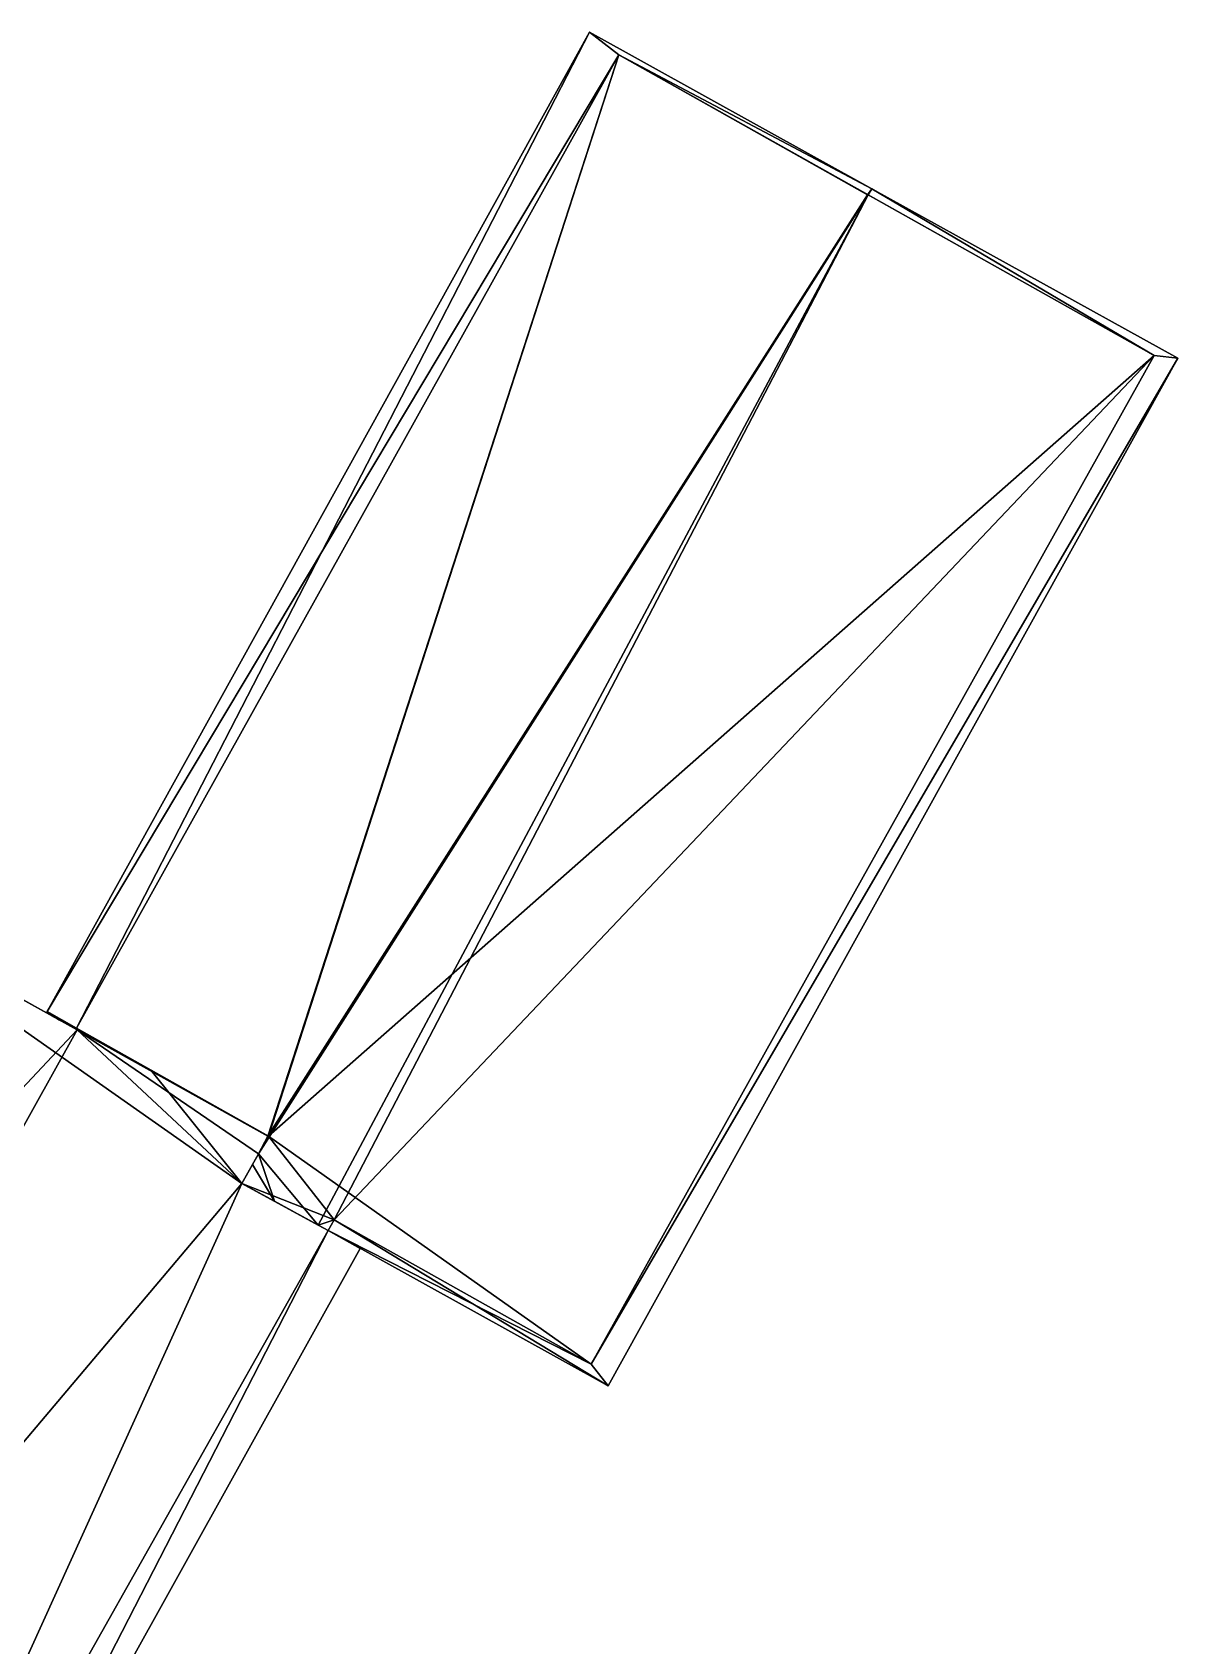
# Model space of a CAD drawing. Extents: x 2679264 to 2679716, y 1246766 to 1247183.
# Drawn here: x 2679615.43 to 2679634.82, y 1247025.4 to 1247052.72 of the extents above; entities that cross this region are included whole.
import ezdxf

# ---------------------------------------------------------------- set-up
doc = ezdxf.new("R2010")
doc.units = 0

msp = doc.modelspace()

# ---------------------------------------------------------------- linework, layer by layer
for points in [[(2679615.68, 1247036.14, 448.238), (2679624.86, 1247052.72, 448.386), (2679625.36, 1247052.34, 448.7)], [(2679624.86, 1247052.72, 448.386), (2679615.68, 1247036.14, 448.238), (2679616.18, 1247035.86, 448.524)], [(2679625.36, 1247052.34, 448.7), (2679624.86, 1247052.72, 448.386), (2679616.18, 1247035.86, 448.524)], [(2679624.86, 1247052.72, 448.386), (2679629.64, 1247050.07, 451.127), (2679625.36, 1247052.34, 448.7)], [(2679629.64, 1247050.07, 451.127), (2679624.86, 1247052.72, 448.386), (2679625.36, 1247052.34, 448.7)], [(2679615.68, 1247036.14, 448.238), (2679625.36, 1247052.34, 448.7), (2679616.18, 1247035.86, 448.524)], [(2679616.18, 1247035.86, 448.524), (2679625.36, 1247052.34, 448.7), (2679619.42, 1247034.03, 450.388)], [(2679625.36, 1247052.34, 448.7), (2679616.18, 1247035.86, 448.524), (2679625.36, 1247052.34, 436.61)], [(2679625.36, 1247052.34, 436.61), (2679616.18, 1247035.86, 448.524), (2679616.18, 1247035.86, 436.61)], [(2679619.43, 1247034.03, 436.61), (2679625.36, 1247052.34, 436.61), (2679616.18, 1247035.86, 436.61)], [(2679619.42, 1247034.03, 450.388), (2679625.36, 1247052.34, 448.7), (2679629.57, 1247049.97, 451.122)], [(2679619.43, 1247034.03, 436.61), (2679634.42, 1247047.25, 436.61), (2679625.36, 1247052.34, 436.61)], [(2679629.64, 1247050.07, 451.127), (2679629.57, 1247049.97, 451.122), (2679625.36, 1247052.34, 448.7)], [(2679629.58, 1247049.97, 451.127), (2679629.64, 1247050.07, 451.127), (2679625.36, 1247052.34, 448.7)], [(2679629.58, 1247049.97, 451.127), (2679625.36, 1247052.34, 448.7), (2679625.36, 1247052.34, 436.61)], [(2679634.42, 1247047.25, 436.61), (2679629.58, 1247049.97, 451.127), (2679625.36, 1247052.34, 436.61)], [(2679619.26, 1247033.73, 450.387), (2679629.58, 1247049.97, 451.127), (2679620.27, 1247032.52, 451.126)], [(2679619.26, 1247033.73, 450.387), (2679629.57, 1247049.97, 451.122), (2679629.58, 1247049.97, 451.127)], [(2679619.26, 1247033.73, 450.387), (2679619.42, 1247034.03, 450.388), (2679629.57, 1247049.97, 451.122)], [(2679629.58, 1247049.97, 451.127), (2679620.54, 1247032.61, 451.026), (2679620.27, 1247032.52, 451.126)], [(2679629.58, 1247049.97, 451.127), (2679634.42, 1247047.25, 448.271), (2679620.54, 1247032.61, 451.026)], [(2679629.58, 1247049.97, 451.127), (2679629.57, 1247049.97, 451.122), (2679629.64, 1247050.07, 451.127)], [(2679634.42, 1247047.25, 448.271), (2679629.58, 1247049.97, 451.127), (2679629.64, 1247050.07, 451.127)], [(2679634.42, 1247047.25, 448.271), (2679629.64, 1247050.07, 451.127), (2679629.58, 1247049.97, 451.127)], [(2679634.42, 1247047.25, 448.271), (2679629.58, 1247049.97, 451.127), (2679634.42, 1247047.25, 436.61)], [(2679634.42, 1247047.25, 448.271), (2679629.64, 1247050.07, 451.127), (2679634.82, 1247047.2, 448.076)], [(2679634.82, 1247047.2, 448.076), (2679629.64, 1247050.07, 451.127), (2679634.42, 1247047.25, 448.271)], [(2679619.43, 1247034.03, 436.61), (2679624.89, 1247030.17, 436.61), (2679634.42, 1247047.25, 436.61)], [(2679634.42, 1247047.25, 448.271), (2679624.89, 1247030.17, 448.459), (2679620.54, 1247032.61, 451.026)], [(2679624.89, 1247030.17, 448.459), (2679634.42, 1247047.25, 448.271), (2679634.82, 1247047.2, 448.076)], [(2679624.89, 1247030.17, 448.459), (2679634.82, 1247047.2, 448.076), (2679634.42, 1247047.25, 448.271)], [(2679624.89, 1247030.17, 448.459), (2679634.42, 1247047.25, 448.271), (2679624.89, 1247030.17, 436.61)], [(2679624.89, 1247030.17, 436.61), (2679634.42, 1247047.25, 448.271), (2679634.42, 1247047.25, 436.61)], [(2679625.18, 1247029.8, 448.237), (2679624.89, 1247030.17, 448.459), (2679634.82, 1247047.2, 448.076)], [(2679625.18, 1247029.8, 448.237), (2679634.82, 1247047.2, 448.076), (2679624.89, 1247030.17, 448.459)], [(2679602.21, 1247020.92, 449.569), (2679611.8, 1247038.27, 449.543), (2679616.19, 1247035.83, 451.971)], [(2679618.98, 1247033.23, 436.61), (2679611.8, 1247038.27, 436.61), (2679606.54, 1247018.5, 436.61)], [(2679611.8, 1247038.27, 449.543), (2679615.67, 1247036.12, 448.238), (2679616.19, 1247035.83, 451.971)], [(2679615.67, 1247036.12, 448.238), (2679611.8, 1247038.27, 449.543), (2679611.8, 1247038.27, 436.61)], [(2679615.67, 1247036.12, 448.238), (2679611.8, 1247038.27, 436.61), (2679615.67, 1247036.12, 436.61)], [(2679618.98, 1247033.23, 436.61), (2679616.19, 1247035.83, 436.61), (2679611.8, 1247038.27, 436.61)], [(2679615.68, 1247036.14, 448.238), (2679615.79, 1247036.05, 448.309), (2679615.67, 1247036.12, 448.238)], [(2679615.68, 1247036.14, 436.61), (2679615.68, 1247036.14, 448.238), (2679615.67, 1247036.12, 448.238)], [(2679615.67, 1247036.12, 448.238), (2679615.67, 1247036.12, 436.61), (2679615.68, 1247036.14, 436.61)], [(2679615.67, 1247036.12, 436.61), (2679616.18, 1247035.86, 436.61), (2679615.68, 1247036.14, 436.61)], [(2679615.68, 1247036.14, 448.238), (2679615.88, 1247036, 448.361), (2679615.79, 1247036.05, 448.309)], [(2679616.18, 1247035.86, 448.524), (2679615.88, 1247036, 448.361), (2679615.68, 1247036.14, 448.238)], [(2679616.18, 1247035.86, 448.524), (2679615.68, 1247036.14, 448.238), (2679616.18, 1247035.86, 436.61)], [(2679616.18, 1247035.86, 436.61), (2679615.68, 1247036.14, 448.238), (2679615.68, 1247036.14, 436.61)], [(2679615.67, 1247036.12, 436.61), (2679619.43, 1247034.03, 436.61), (2679616.18, 1247035.86, 436.61)], [(2679616.19, 1247035.83, 448.536), (2679616.19, 1247035.83, 451.971), (2679615.67, 1247036.12, 448.238)], [(2679615.88, 1247036, 448.361), (2679616.18, 1247035.86, 448.524), (2679616.35, 1247035.74, 448.629)], [(2679606.54, 1247018.5, 451.972), (2679602.21, 1247020.92, 449.569), (2679616.19, 1247035.83, 451.971)], [(2679616.19, 1247035.83, 451.971), (2679618.98, 1247033.23, 450.387), (2679606.54, 1247018.5, 451.972)], [(2679616.35, 1247035.74, 448.629), (2679616.18, 1247035.86, 448.524), (2679619.42, 1247034.03, 450.388)], [(2679618.98, 1247033.23, 450.387), (2679616.19, 1247035.83, 451.971), (2679619.26, 1247033.73, 450.387)], [(2679619.26, 1247033.73, 450.387), (2679616.19, 1247035.83, 451.971), (2679619.42, 1247034.03, 450.388)], [(2679617.25, 1247035.24, 449.143), (2679617.44, 1247035.14, 451.36), (2679616.19, 1247035.83, 451.971)], [(2679616.19, 1247035.83, 451.971), (2679616.19, 1247035.83, 448.536), (2679617.25, 1247035.24, 449.143)], [(2679618.98, 1247033.23, 436.61), (2679617.44, 1247035.14, 436.61), (2679616.19, 1247035.83, 436.61)], [(2679617.44, 1247035.14, 449.251), (2679617.44, 1247035.14, 451.36), (2679617.25, 1247035.24, 449.143)], [(2679617.44, 1247035.14, 449.251), (2679619.42, 1247034.03, 450.388), (2679617.44, 1247035.14, 451.36)], [(2679618.98, 1247033.23, 436.61), (2679619.43, 1247034.03, 436.61), (2679617.44, 1247035.14, 436.61)], [(2679619.43, 1247034.03, 436.61), (2679618.98, 1247033.23, 436.61), (2679620.54, 1247032.61, 436.61)], [(2679619.43, 1247034.03, 436.61), (2679620.54, 1247032.61, 436.61), (2679624.89, 1247030.17, 436.61)], [(2679619.26, 1247033.73, 450.387), (2679619.53, 1247032.93, 450.7), (2679619.16, 1247033.55, 450.387)], [(2679620.27, 1247032.52, 451.126), (2679619.53, 1247032.93, 450.7), (2679619.26, 1247033.73, 450.387)], [(2679619.53, 1247032.93, 450.7), (2679618.98, 1247033.23, 450.387), (2679619.16, 1247033.55, 450.387)], [(2679618.98, 1247033.23, 450.387), (2679611.13, 1247015.93, 449.723), (2679606.54, 1247018.5, 451.972)], [(2679611.13, 1247015.93, 436.61), (2679618.98, 1247033.23, 436.61), (2679606.54, 1247018.5, 436.61)], [(2679618.98, 1247033.23, 450.387), (2679620.44, 1247032.43, 449.675), (2679611.13, 1247015.93, 449.723)], [(2679611.13, 1247015.93, 436.61), (2679620.44, 1247032.43, 436.61), (2679618.98, 1247033.23, 436.61)], [(2679620.27, 1247032.52, 451.126), (2679620.44, 1247032.43, 449.675), (2679618.98, 1247033.23, 450.387)], [(2679618.98, 1247033.23, 436.61), (2679620.44, 1247032.43, 436.61), (2679620.54, 1247032.61, 436.61)], [(2679620.54, 1247032.61, 451.026), (2679620.44, 1247032.43, 451.029), (2679620.27, 1247032.52, 451.126)], [(2679620.44, 1247032.43, 451.029), (2679620.54, 1247032.61, 451.026), (2679624.89, 1247030.17, 448.459)], [(2679620.44, 1247032.43, 451.029), (2679625.18, 1247029.8, 448.237), (2679620.54, 1247032.61, 451.026)], [(2679620.44, 1247032.43, 451.029), (2679620.54, 1247032.61, 451.026), (2679620.44, 1247032.43, 449.675)], [(2679620.44, 1247032.43, 449.675), (2679620.54, 1247032.61, 451.026), (2679620.54, 1247032.61, 436.61)], [(2679620.44, 1247032.43, 449.675), (2679620.54, 1247032.61, 436.61), (2679620.44, 1247032.43, 436.61)], [(2679620.54, 1247032.61, 451.026), (2679625.18, 1247029.8, 448.237), (2679624.89, 1247030.17, 448.459)], [(2679620.54, 1247032.61, 451.026), (2679624.89, 1247030.17, 448.459), (2679620.54, 1247032.61, 436.61)], [(2679620.54, 1247032.61, 436.61), (2679624.89, 1247030.17, 448.459), (2679624.89, 1247030.17, 436.61)], [(2679611.77, 1247015.57, 449.408), (2679611.13, 1247015.93, 449.723), (2679620.44, 1247032.43, 449.675)], [(2679611.13, 1247015.93, 449.723), (2679611.77, 1247015.57, 449.408), (2679620.44, 1247032.43, 449.675)], [(2679611.13, 1247015.93, 436.61), (2679611.13, 1247015.93, 449.723), (2679620.44, 1247032.43, 449.675)], [(2679620.44, 1247032.43, 436.61), (2679611.13, 1247015.93, 436.61), (2679620.44, 1247032.43, 449.675)], [(2679611.77, 1247015.57, 449.408), (2679620.44, 1247032.43, 449.675), (2679620.98, 1247032.13, 449.408)], [(2679611.77, 1247015.57, 449.408), (2679620.98, 1247032.13, 449.408), (2679620.44, 1247032.43, 449.675)], [(2679620.27, 1247032.52, 451.126), (2679620.44, 1247032.43, 451.029), (2679620.44, 1247032.43, 449.675)], [(2679625.18, 1247029.8, 448.237), (2679620.44, 1247032.43, 451.029), (2679624.89, 1247030.17, 448.459)]]:
    msp.add_3dface(points)

doc.saveas('drawing.dxf')
